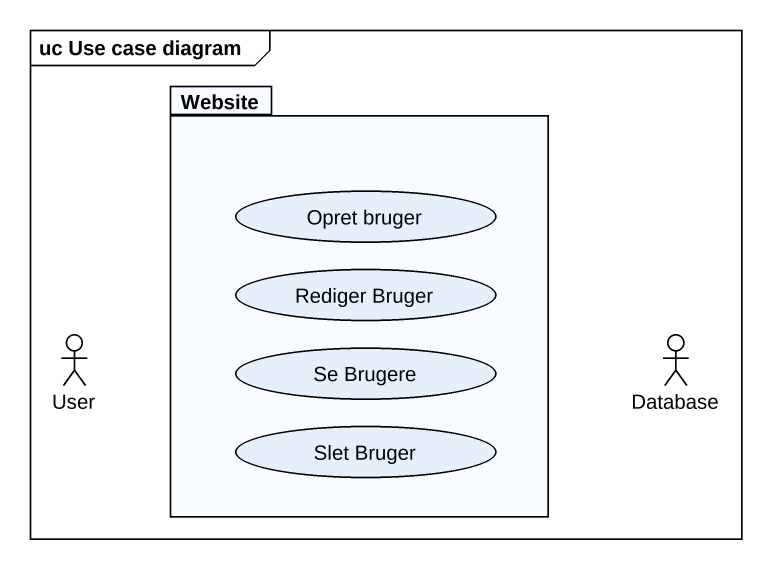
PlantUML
@startuml
mainframe uc Use case diagram
package Website {
  usecase "Opret bruger" as Opret_bruger
  usecase "Rediger Bruger" as Rediger_Bruger
  usecase "Se Brugere" as Se_Brugere
  usecase "Slet Bruger" as Slet_Bruger
}
actor User
actor "Database" as Database_
@enduml
